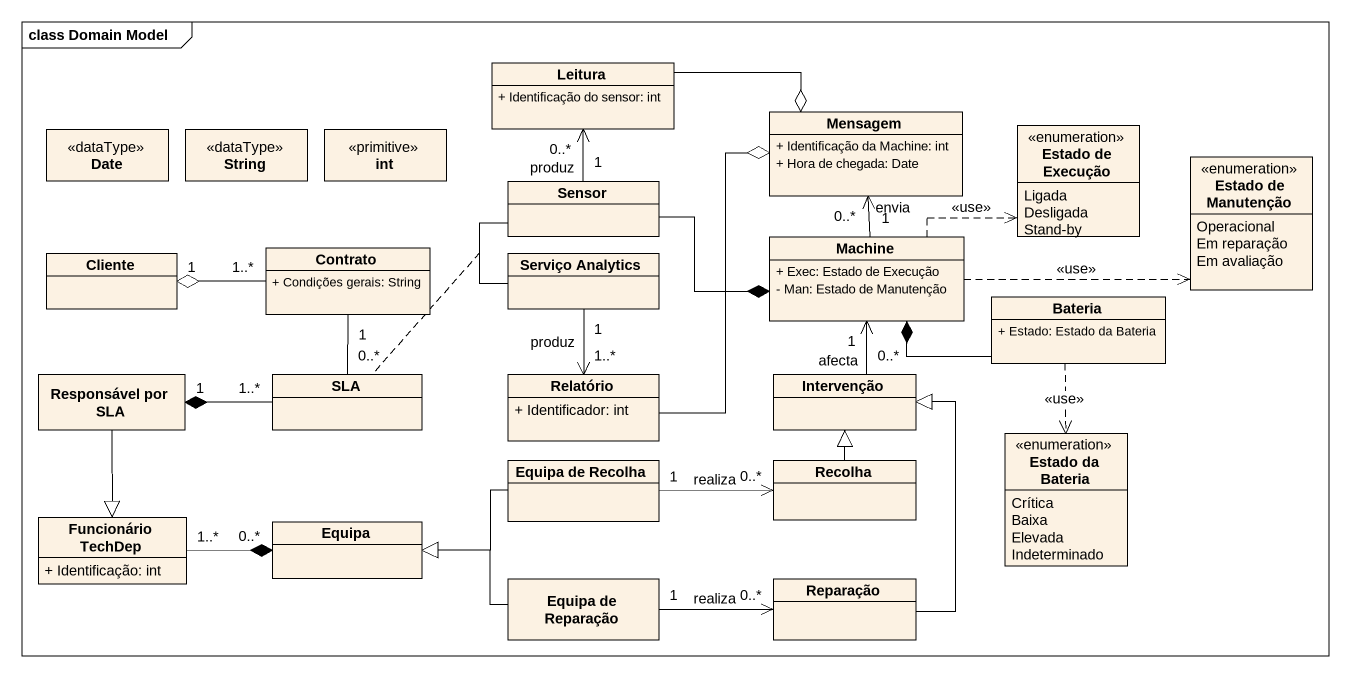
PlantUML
@startuml
mainframe class Domain Model
hide circle
hide empty members
skinparam classAttributeIconSize 0
class Leitura {
  + Identificação do sensor: int
}
class Mensagem {
  + Identificação da Machine: int
  + Hora de chegada: Date
}
enum "Estado de Execução" as Estado_de_Execução {
  Ligada
  Desligada
  Stand-by
}
class Date <<dataType>>
class String <<dataType>>
class int <<primitive>>
class Sensor
enum "Estado de Manutenção" as Estado_de_Manutenção {
  Operacional
  Em reparação
  Em avaliação
}
class Contrato {
  + Condições gerais: String
}
class Machine {
  + Exec: Estado de Execução
  - Man: Estado de Manutenção
}
class Cliente
class "Serviço Analytics" as Serviço_Analytics
class Bateria {
  + Estado: Estado da Bateria
}
class "Responsável por SLA" as Responsável_por_SLA
class SLA
class Relatório {
  + Identificador: int
}
class Intervenção
enum "Estado da Bateria" as Estado_da_Bateria {
  Crítica
  Baixa
  Elevada
  Indeterminado
}
class "Equipa de Recolha" as Equipa_de_Recolha
class Recolha
class "Funcionário TechDep" as Funcionário_TechDep {
  + Identificação: int
}
class Equipa
class "Equipa de Reparação" as Equipa_de_Reparação
class Reparação
Leitura -right-o Mensagem
Sensor "1" -up-> "0..*" Leitura : produz
Sensor -right-* Machine
Sensor -- Serviço_Analytics
(Sensor, Serviço_Analytics) .. SLA
Contrato "1..*" -left-o "1" Cliente
Contrato "1" -- "0..*" SLA
Machine "1" -up-> "0..*" Mensagem : envia
Machine .right.> Estado_de_Execução : <<use>>
Machine .right.> Estado_de_Manutenção : <<use>>
Serviço_Analytics "1" --> "1..*" Relatório : produz
Bateria -left-* Machine
Bateria ..> Estado_da_Bateria : <<use>>
Responsável_por_SLA --|> Funcionário_TechDep
SLA "1..*" -left-* "1" Responsável_por_SLA
Relatório -up-o Mensagem
Intervenção "0..*" -up-> "1" Machine : afecta
Equipa_de_Recolha "1" -right-> "0..*" Recolha : realiza
Equipa_de_Recolha -left-|> Equipa
Recolha -up-|> Intervenção
Funcionário_TechDep "1..*" -right-* "0..*" Equipa
Equipa_de_Reparação -left-|> Equipa
Equipa_de_Reparação "1" -right-> "0..*" Reparação : realiza
Reparação -up-|> Intervenção
@enduml
